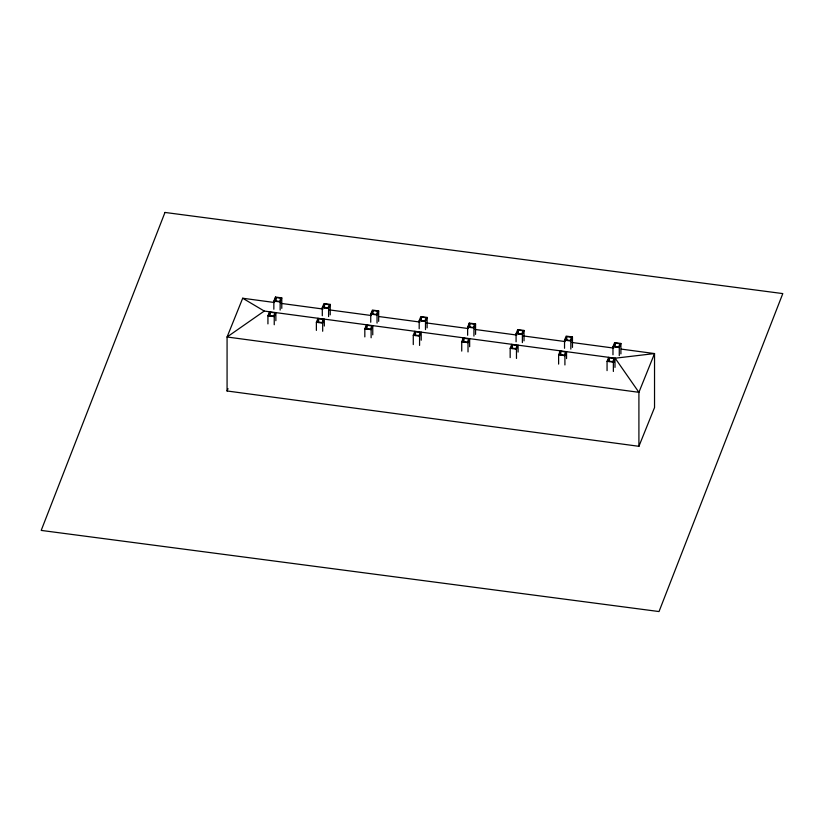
<?xml version="1.0" encoding="UTF-8"?>
<svg xmlns="http://www.w3.org/2000/svg" width="824" height="824" viewBox="0 0 824 824"><rect width="100%" height="100%" fill="white"/><g stroke="black" fill="none" stroke-linecap="round" stroke-linejoin="round"><path stroke-width="1.24" d="M274.567 302.521L242.699 298.237L227.074 336.995L227.074 390.978L638.909 446.309L654.534 407.561L654.534 353.568L621.378 349.118M227.074 390.978L228.021 388.629M267.934 323.894L267.934 315.767L269.572 311.719L269.572 314.037M273.846 309.227L273.846 301.1L275.484 297.052L281.777 297.897L281.777 308.341M270.138 312.234L268.84 315.458L273.64 316.097L274.938 312.873L270.138 312.234L270.138 316.014M276.05 297.567L274.752 300.791L279.552 301.429L280.85 298.206L276.05 297.567L276.05 301.347M274.238 324.738L274.238 316.612L275.865 312.564L275.865 320.691M280.15 310.071L280.15 301.945L281.777 297.897M316.385 330.393L316.385 322.277L318.012 318.229M322.297 315.726L322.297 307.609L323.925 303.562L330.228 304.406L330.228 314.85M318.589 318.744L317.292 321.957L322.081 322.606L323.379 319.382L318.589 318.744L318.589 322.524M324.502 304.077L323.204 307.29L327.993 307.939L329.291 304.715L324.502 304.077L324.502 307.857M322.678 331.248L322.678 323.121L324.316 319.073L324.316 326.036M328.591 316.581L328.591 308.454L330.228 304.406M364.826 336.903L364.826 328.786L366.464 324.738M370.738 322.236L370.738 314.119L372.376 310.071L378.669 310.916L378.669 321.36M367.03 325.253L365.732 328.467L370.532 329.116L371.83 325.892L367.03 325.253L367.03 329.023M372.942 310.586L371.645 313.8L376.444 314.449L377.742 311.225L372.942 310.586L372.942 314.356M371.13 337.758L371.13 329.631L372.757 325.583L372.757 334.863M377.042 323.09L377.042 314.964L378.669 310.916M413.277 344.576L413.277 335.296L414.905 331.248M419.189 328.745L419.189 320.629L420.817 316.581L427.12 317.425L427.12 327.87M415.481 331.753L414.184 334.977L418.973 335.626L420.281 332.402L415.481 331.753L415.481 335.533M421.394 317.086L420.096 320.309L424.885 320.958L426.183 317.734L421.394 317.086L421.394 320.866M419.571 345.421L419.571 336.141L421.208 332.093L421.208 340.209M425.483 329.59L425.483 321.473L427.12 317.425M461.728 351.086L461.728 341.806L463.356 337.758L463.356 340.075M467.63 335.255L467.63 327.138L469.268 323.09L475.561 323.935L475.561 334.379M463.933 338.262L462.635 341.486L467.424 342.135L468.722 338.911L463.933 338.262L463.933 342.042M469.845 323.595L468.537 326.819L473.337 327.468L474.634 324.244L469.845 323.595L469.845 327.375M468.022 351.93L468.022 342.65L469.649 338.602L469.649 346.719M473.934 336.099L473.934 327.983L475.561 323.935M510.169 357.595L510.169 348.315L511.807 344.267M516.082 341.764L516.082 333.648L517.719 329.6L524.013 330.445L524.013 340.878M512.374 344.772L511.076 347.996L515.875 348.645L517.173 345.421L512.374 344.772L512.374 348.552M518.286 330.105L516.988 333.329L521.788 333.978L523.086 330.754L518.286 330.105L518.286 333.885M516.473 358.44L516.473 349.16L518.1 345.112L518.1 352.075M522.375 342.609L522.375 334.493L524.013 330.445M558.62 364.105L558.62 354.825L560.248 350.777M564.533 348.274L564.533 340.158L566.16 336.11L572.464 336.954L572.464 347.388M560.825 351.281L559.527 354.505L564.316 355.154L565.614 351.93L560.825 351.281L560.825 355.062M566.737 336.614L565.439 339.838L570.229 340.487L571.526 337.263L566.737 336.614L566.737 340.394M564.914 364.95L564.914 355.669L566.551 351.621L566.551 358.584M570.826 349.118L570.826 341.002L572.464 336.954M607.061 370.615L607.061 361.334L608.699 357.286M612.974 354.784L612.974 346.667L614.611 342.619L620.905 343.464L620.905 353.898M609.266 357.791L607.968 361.015L612.768 361.664L614.065 358.44L609.266 357.791L609.266 361.571M615.178 343.124L613.88 346.348L618.68 346.997L619.978 343.773L615.178 343.124L615.178 346.904M619.277 355.628L619.277 347.512L620.905 343.464M264.267 311.06L227.074 336.995L638.909 392.317L654.534 353.568L615.147 358.203L264.267 311.06L242.699 298.237M273.846 301.1L280.15 301.945M322.297 307.609L328.591 308.454M370.738 314.119L377.042 314.964M419.189 320.629L425.483 321.473M467.63 327.138L473.934 327.983M516.082 333.648L522.375 334.493M564.533 340.158L570.826 341.002M612.974 346.667L619.277 347.512M280.943 303.376L323.018 309.031M329.394 309.886L371.469 315.541M379.122 316.571L419.921 322.05M426.296 322.905L468.372 328.56M474.748 329.415L516.823 335.069M523.199 335.924L565.274 341.579M571.65 342.434L613.726 348.089M267.934 315.767L274.238 316.612M316.385 322.277L322.678 323.121M364.826 328.786L371.13 329.631M413.277 335.296L419.571 336.141M461.728 341.806L468.022 342.65M510.169 348.315L516.473 349.16M558.62 354.825L564.914 355.669M607.061 361.334L614.065 362.22M615.147 358.203L638.909 392.317L638.909 446.309M619.978 343.773L619.978 346.286M614.992 367.411L614.992 358.131L613.365 362.179L613.365 371.459M614.065 358.44L614.065 360.953M565.614 351.93L565.614 354.444M517.719 329.6L517.719 331.918M469.268 323.09L469.268 325.408M377.742 311.225L377.742 313.748M323.379 319.382L323.379 321.906M275.484 297.052L275.484 299.369M164.975 212.448L41.2 530.409L659.025 611.552L782.8 293.591L164.975 212.448"/></g></svg>
